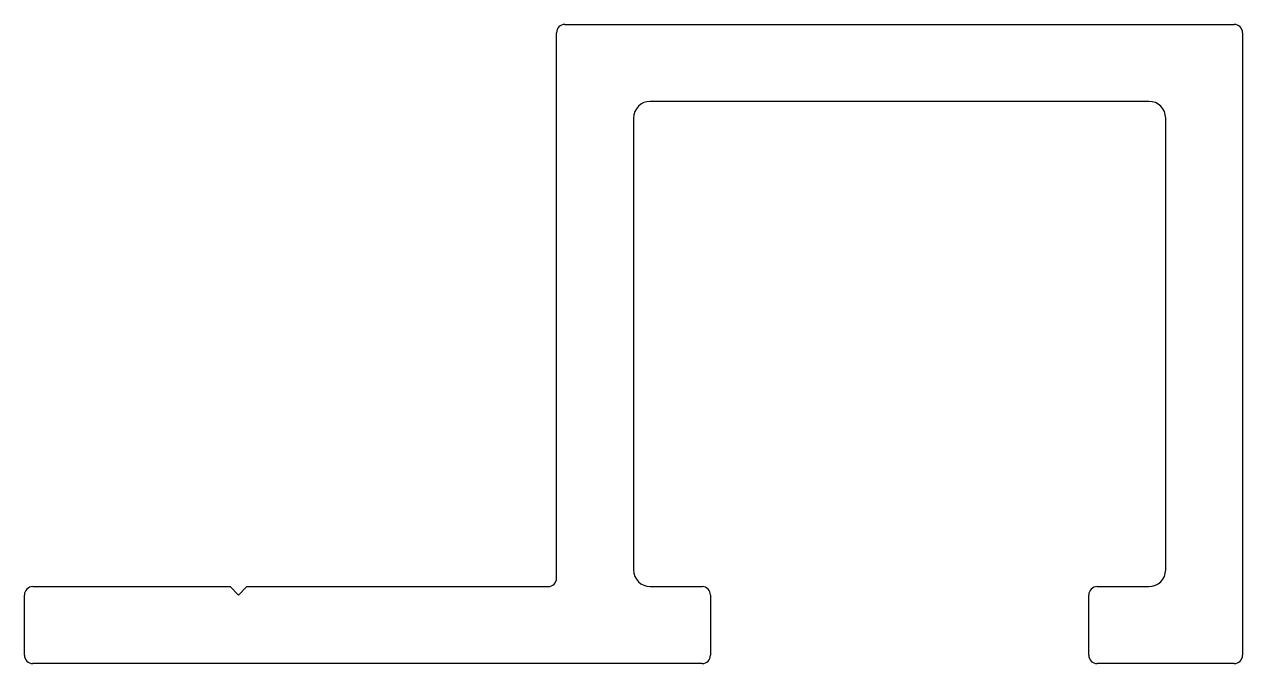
# Model space of a CAD drawing. Extents: x -19.6 to 16.8, y 7.1 to 26.2.
import ezdxf

# ---------------------------------------------------------------- set-up
doc = ezdxf.new("R2010")
doc.units = 0
doc.layers.get('0').update_dxf_attribs({"linetype": 'CONTINUOUS'})

msp = doc.modelspace()

# ---------------------------------------------------------------- linework, layer by layer
for p, q in [((-3.421, 26.229), (16.579, 26.229)), ((-3.671, 9.679), (-3.671, 25.979)), ((16.829, 25.979), (16.829, 7.379)), ((14.029, 23.929), (-0.871, 23.929)), ((-1.371, 23.429), (-1.371, 9.929)), ((14.529, 9.929), (14.529, 23.429)), ((-19.571, 7.379), (-19.571, 9.179)), ((-19.321, 9.429), (-13.421, 9.429)), ((-13.421, 9.429), (-13.171, 9.179)), ((-13.171, 9.179), (-12.921, 9.429)), ((-12.921, 9.429), (-3.921, 9.429)), ((-0.871, 9.429), (0.679, 9.429)), ((0.929, 9.179), (0.929, 7.379)), ((12.229, 7.379), (12.229, 9.179)), ((12.479, 9.429), (14.029, 9.429)), ((0.679, 7.129), (-19.321, 7.129)), ((16.579, 7.129), (12.479, 7.129))]:
    msp.add_line(p, q)
for centre, radius, start, end in [((-3.421, 25.979), 0.25, 90, 180), ((16.579, 25.979), 0.25, 0, 90), ((-0.871, 23.429), 0.5, 90, 180), ((14.029, 23.429), 0.5, 0, 90), ((-0.871, 9.929), 0.5, 180, 270), ((14.029, 9.929), 0.5, 270, 0), ((-3.921, 9.679), 0.25, 270, 360), ((-19.321, 9.179), 0.25, 90, 180), ((0.679, 9.179), 0.25, 0, 90), ((12.479, 9.179), 0.25, 90, 180), ((-19.321, 7.379), 0.25, 180, 270), ((0.679, 7.379), 0.25, 270, 0), ((12.479, 7.379), 0.25, 180, 270), ((16.579, 7.379), 0.25, 270, 0)]:
    msp.add_arc(centre, radius, start, end)

doc.saveas('drawing.dxf')
